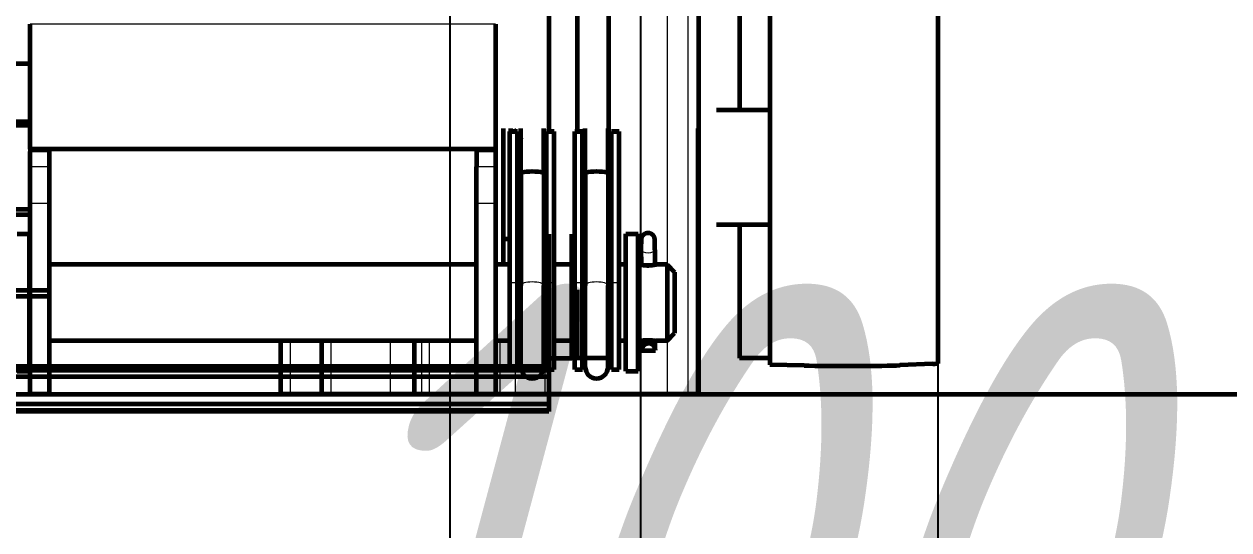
# Model space of a CAD drawing. Header units: millimetres. Extents: x 0 to 840, y 0 to 594.
# Drawn here: x 228.48 to 239.01, y 410.29 to 414.71 of the extents above; entities that cross this region are included whole.
import ezdxf

# ---------------------------------------------------------------- set-up
doc = ezdxf.new("R2010")
doc.units = ezdxf.units.MM
doc.linetypes.add('K5LT_BASIC', pattern=[0])
doc.linetypes.add('K5LT_THIN', pattern=[0])
doc.layers.add('Системный слой', color=7, linetype='Continuous')
doc.styles.add('KDIMTEXTSTYLE', font='GOST_AU.SHX', dxfattribs={"width": 0.96, "oblique": 15, "height": 5})
doc.dimstyles.new('KDIMSTYLE (0.07)', dxfattribs={"dimtxt": 5, "dimasz": 1, "dimexe": 2, "dimexo": 0, "dimgap": 1, "dimtad": 1, "dimlfac": 15, "dimtxsty": 'KDIMTEXTSTYLE', "dimsah": 1, "dimcen": 0, "dimdle": 1, "dimadec": 0, "dimazin": 0, "dimtfac": 0.667, "dimtmove": 0, "dimatfit": 3, "dimfxl": 1, "dimtvp": 1, "dimtolj": 1, "dimtzin": 0, "dimarcsym": 0})

# ---------------------------------------------------------------- blocks, each defined once
blk = doc.blocks.new('U0')
at = {"layer": 'Системный слой', "color": 5, "linetype": 'K5LT_BASIC', "lineweight": 60, "true_color": 0x0000ff}
blk.add_line((51.363, 411.478), (246.109, 411.478), dxfattribs=at)
blk = doc.blocks.new('KDIMARROW_01')
at = {"layer": 'Системный слой'}
blk.add_hatch(color=0, dxfattribs=at).paths.add_polyline_path([(0, 0), (-5, 0.658), (-4.5, 0), (-5, -0.658)])
at = {"layer": 'Системный слой', "color": 0, "linetype": 'K5LT_THIN', "lineweight": 18}
for p, q in [((-4.5, 0), (-5, 0.658)), ((-5, 0.658), (0, 0)), ((0, 0), (-5, -0.658)), ((-5, -0.658), (-4.5, 0)), ((0, 0), (-1, 0))]:
    blk.add_line(p, q, dxfattribs=at)
blk = doc.blocks.new('KDIMARROW_02')
at = {"layer": 'Системный слой'}
blk.add_hatch(color=0, dxfattribs=at).paths.add_polyline_path([(4.5, 0), (5, 0.658), (0, 0), (5, -0.658)])
at = {"layer": 'Системный слой', "color": 0, "linetype": 'K5LT_THIN', "lineweight": 18}
for p, q in [((5, 0.658), (0, 0)), ((4.5, 0), (5, 0.658)), ((0, 0), (-1, 0)), ((0, 0), (5, -0.658)), ((0, 0), (7, 0)), ((5, -0.658), (4.5, 0))]:
    blk.add_line(p, q, dxfattribs=at)

msp = doc.modelspace()

# ---------------------------------------------------------------- linework, layer by layer
at = {"layer": 'Системный слой', "color": 5, "linetype": 'K5LT_BASIC', "lineweight": 60, "true_color": 0x0000ff}
for p, q in [((235.00219, 512.30589), (235.00219, 411.73474)), ((236.46886, 512.31632), (236.46886, 411.74583)), ((233.06929, 445.75139), (233.06929, 413.77201)), ((233.31772, 445.75139), (233.31772, 413.77201)), ((233.59245, 413.73968), (233.59245, 445.75139)), ((234.73553, 445.61806), (234.73553, 413.95986)), ((234.3802, 411.47806), (234.3802, 421.29462)), ((228.53595, 414.71017), (228.53595, 414.71106)), ((228.53595, 413.61684), (228.53595, 414.71017)), ((232.60262, 414.71017), (232.60262, 413.61684)), ((148.73595, 414.36671), (228.53595, 414.36671)), ((234.53595, 413.95986), (235.00219, 413.95986)), ((148.73595, 413.85986), (228.53595, 413.85986)), ((228.20262, 413.82653), (228.53595, 413.82653)), ((232.66929, 413.79684), (232.66929, 412.61086)), ((232.72887, 413.77201), (232.79554, 413.77201)), ((232.72887, 413.77189), (232.72887, 413.77201)), ((232.72887, 412.45095), (232.72887, 413.77189)), ((232.79554, 413.77189), (232.72887, 413.77189)), ((232.73595, 413.77201), (232.73595, 413.79684)), ((232.79554, 413.77201), (232.79554, 413.77189)), ((232.79554, 412.45095), (232.79554, 413.77189)), ((232.82467, 413.40636), (232.82467, 413.79684)), ((233.02467, 413.40636), (233.02467, 413.79684)), ((233.04887, 413.77201), (233.11554, 413.77201)), ((233.04887, 413.77189), (233.04887, 413.77201)), ((233.04887, 412.45095), (233.04887, 413.77189)), ((233.11554, 413.77189), (233.04887, 413.77189)), ((233.11554, 413.77201), (233.11554, 413.77189)), ((233.11554, 412.45095), (233.11554, 413.77189)), ((233.29712, 413.77201), (233.36379, 413.77201)), ((233.29712, 413.77189), (233.29712, 413.77201)), ((233.29712, 412.45095), (233.29712, 413.77189)), ((233.36379, 413.77189), (233.29712, 413.77189)), ((233.36379, 413.77201), (233.36379, 413.77189)), ((233.36379, 412.45095), (233.36379, 413.77189)), ((233.38666, 413.40636), (233.38666, 413.79684)), ((233.58666, 413.40636), (233.58666, 413.79684)), ((233.61712, 413.77201), (233.68379, 413.77201)), ((233.61712, 413.77189), (233.61712, 413.77201)), ((233.61712, 412.45095), (233.61712, 413.77189)), ((233.68379, 413.77189), (233.61712, 413.77189)), ((233.68379, 413.77201), (233.68379, 413.77189)), ((233.68379, 412.45095), (233.68379, 413.77189)), ((232.60262, 413.61684), (228.53595, 413.61684)), ((228.53595, 413.61684), (228.53595, 413.59684)), ((228.70262, 413.61684), (228.70262, 413.59684)), ((232.43595, 413.61684), (232.43595, 413.59684)), ((232.60262, 413.61684), (232.60262, 413.59684)), ((232.8235, 413.71252), (232.82465, 413.709)), ((228.53595, 413.59681), (228.53595, 413.59684)), ((228.53595, 413.46342), (228.53595, 413.59681)), ((228.70262, 413.59684), (228.70262, 413.59681)), ((228.70262, 413.59681), (228.70262, 413.46342)), ((232.43595, 413.59681), (232.43595, 413.59684)), ((232.43595, 413.59681), (232.43595, 413.46342)), ((232.60262, 413.59684), (232.60262, 413.59681)), ((232.60262, 413.59681), (232.60262, 413.46342)), ((228.53595, 413.14342), (228.53595, 413.46342)), ((228.70262, 413.46342), (228.70262, 413.14342)), ((232.43595, 413.14342), (232.43595, 413.46342)), ((232.60262, 413.46342), (232.60262, 413.14342)), ((232.82467, 413.40636), (232.82467, 412.42791)), ((233.02467, 413.40636), (233.02467, 412.42791)), ((233.38666, 413.40636), (233.38666, 412.42791)), ((233.58666, 413.40636), (233.58666, 412.42791)), ((228.20262, 413.09319), (228.53595, 413.09319)), ((228.53595, 411.47744), (228.53595, 413.14342)), ((228.70262, 413.14342), (228.70262, 411.47744)), ((232.43595, 411.47744), (232.43595, 413.14342)), ((232.60262, 413.14342), (232.60262, 411.47744)), ((148.73595, 413.04576), (228.53595, 413.04576)), ((228.42147, 412.87752), (228.52814, 412.87752)), ((228.52814, 412.46651), (228.52814, 412.87752)), ((233.06929, 412.87653), (233.06929, 412.38694)), ((233.26929, 412.12653), (233.26929, 412.87653)), ((233.74365, 411.67752), (233.74365, 412.87752)), ((233.74365, 412.87752), (233.85032, 412.87752)), ((233.85032, 411.67752), (233.85032, 412.87752)), ((234.53595, 412.95986), (235.00219, 412.95986)), ((234.73553, 412.95986), (234.73553, 411.79163)), ((233.59245, 411.79319), (233.59245, 412.75621)), ((233.87594, 412.61799), (233.87504, 412.74201)), ((233.87505, 412.74241), (233.87595, 412.61818)), ((233.87596, 412.61816), (233.87687, 412.73824)), ((233.99686, 412.73783), (233.99595, 412.61795)), ((228.53595, 412.61086), (228.52814, 412.61086)), ((232.43595, 412.61086), (228.70262, 412.61086)), ((232.72887, 412.61086), (232.60262, 412.61086)), ((233.29712, 412.61086), (233.11554, 412.61086)), ((233.74365, 412.61086), (233.68379, 412.61086)), ((233.86372, 412.61086), (233.85032, 412.61086)), ((233.87594, 412.60634), (233.87594, 412.61801)), ((233.87595, 412.61818), (233.87595, 412.60634)), ((233.87595, 412.61818), (233.87596, 412.61818)), ((233.87596, 412.60633), (233.87596, 412.61816)), ((233.99593, 412.61826), (233.99593, 412.60633)), ((233.99595, 412.61798), (233.99595, 412.60634)), ((234.10262, 412.61086), (234.00818, 412.61086)), ((234.10262, 412.61086), (234.16929, 412.54419)), ((234.10262, 412.61086), (234.10262, 411.94419)), ((228.52814, 411.67752), (228.52814, 412.46651)), ((234.16929, 412.54419), (234.16929, 412.01086)), ((148.73595, 412.38694), (228.70262, 412.38694)), ((232.72887, 411.69419), (232.72887, 412.45095)), ((232.79554, 411.69419), (232.79554, 412.45095)), ((232.82467, 411.7144), (232.82467, 412.42791)), ((233.02467, 411.7144), (233.02467, 412.42791)), ((233.04887, 411.69419), (233.04887, 412.45095)), ((233.06929, 412.38694), (233.06929, 412.37078)), ((233.06929, 412.37078), (233.06929, 412.33756)), ((233.11554, 411.69419), (233.11554, 412.45095)), ((233.29712, 411.69419), (233.29712, 412.45095)), ((233.31772, 412.38981), (233.31772, 411.79319)), ((233.36379, 411.69419), (233.36379, 412.45095)), ((233.38666, 411.7144), (233.38666, 412.42791)), ((233.58666, 411.7144), (233.58666, 412.42791)), ((233.61712, 411.69419), (233.61712, 412.45095)), ((233.68379, 411.69419), (233.68379, 412.45095)), ((148.73595, 412.33466), (228.70262, 412.33466)), ((233.06929, 412.33756), (233.06929, 412.33466)), ((233.06929, 412.33466), (233.06929, 411.72205)), ((233.26929, 411.79319), (233.26929, 412.12653)), ((228.53595, 411.94419), (228.52814, 411.94419)), ((232.43595, 411.94419), (228.70262, 411.94419)), ((230.72603, 411.47806), (230.72603, 411.94419)), ((231.08541, 411.47806), (231.08541, 411.94419)), ((231.89408, 411.47806), (231.89408, 411.94419)), ((232.72887, 411.94419), (232.60262, 411.94419)), ((233.29712, 411.94419), (233.11554, 411.94419)), ((233.74365, 411.94419), (233.68379, 411.94419)), ((233.86372, 411.94419), (233.85032, 411.94419)), ((233.87594, 411.87309), (233.87594, 411.9455)), ((233.87595, 411.9455), (233.87595, 411.87205)), ((233.87596, 411.87203), (233.87596, 411.9455)), ((233.99593, 411.94551), (233.99593, 411.88463)), ((233.99595, 411.9455), (233.99595, 411.88459)), ((234.10262, 411.94419), (234.00818, 411.94419)), ((234.10262, 411.94419), (234.16929, 412.01086)), ((233.87595, 411.87205), (233.86787, 411.89056)), ((233.87595, 411.87205), (233.87596, 411.87205)), ((233.88127, 411.85986), (233.87596, 411.87203)), ((233.88127, 411.85986), (234.00126, 411.85993)), ((233.99134, 411.89516), (233.99626, 411.8839)), ((148.73595, 411.72205), (233.06929, 411.72205)), ((232.82467, 411.7144), (232.82467, 411.80834)), ((233.02467, 411.7144), (233.02467, 411.80199)), ((233.06929, 411.79319), (233.26929, 411.79319)), ((233.06929, 411.72205), (233.06929, 411.68585)), ((233.31772, 411.79319), (233.26929, 411.79319)), ((233.49841, 411.79319), (233.31772, 411.79319)), ((233.38666, 411.7144), (233.38666, 411.80012)), ((233.57271, 411.79319), (233.49841, 411.79319)), ((233.59245, 411.79319), (233.57271, 411.79319)), ((233.58666, 411.7144), (233.58666, 411.80992)), ((235.00219, 411.79163), (234.73553, 411.79163)), ((235.30099, 411.7278), (235.00219, 411.73474)), ((236.42514, 411.74198), (236.13717, 411.72994)), ((148.73595, 411.68585), (233.06929, 411.68585)), ((233.06929, 411.62862), (148.73595, 411.62862)), ((228.42147, 411.67752), (228.52814, 411.67752)), ((232.72887, 411.69419), (232.79554, 411.69419)), ((233.04887, 411.69419), (233.11554, 411.69419)), ((233.06929, 411.68585), (233.06929, 411.65885)), ((233.06929, 411.65885), (233.06929, 411.62862)), ((233.06929, 411.62862), (233.06929, 411.60516)), ((233.29712, 411.69419), (233.36379, 411.69419)), ((233.61712, 411.69419), (233.68379, 411.69419)), ((233.74365, 411.67752), (233.85032, 411.67752)), ((233.06929, 411.60516), (233.06929, 411.39188)), ((228.70262, 411.47744), (228.53595, 411.47744)), ((228.70262, 411.47744), (228.53595, 411.47744)), ((230.81187, 411.47806), (230.72603, 411.47806)), ((231.08541, 411.47806), (230.81187, 411.47806)), ((231.16774, 411.47806), (231.08541, 411.47806)), ((231.68624, 411.47806), (231.16774, 411.47806)), ((231.89408, 411.47806), (231.68624, 411.47806)), ((231.9601, 411.47806), (231.89408, 411.47806)), ((232.02612, 411.47806), (231.9601, 411.47806)), ((232.43595, 411.47806), (232.02612, 411.47806)), ((232.60262, 411.47744), (232.43595, 411.47744)), ((232.60262, 411.47744), (232.43595, 411.47744)), ((232.64489, 411.47806), (232.60262, 411.47806)), ((232.77831, 411.47806), (232.64489, 411.47806)), ((232.77889, 411.47806), (232.77831, 411.47806)), ((232.77889, 411.47806), (232.77831, 411.47806)), ((233.03837, 411.47806), (232.77889, 411.47806)), ((234.1056, 411.47806), (233.03837, 411.47806)), ((234.28624, 411.47806), (234.1056, 411.47806)), ((234.36049, 411.47806), (234.28624, 411.47806)), ((234.3802, 411.47806), (234.36049, 411.47806)), ((148.73595, 411.39188), (233.06929, 411.39188)), ((233.06929, 411.33409), (148.73595, 411.33409)), ((233.06929, 411.32674), (148.73595, 411.32674)), ((233.06929, 411.39188), (233.06929, 411.35175)), ((233.06929, 411.35175), (233.06929, 411.33409)), ((233.06929, 411.33409), (233.06929, 411.32674))]:
    msp.add_line(p, q, dxfattribs=at)
at = {"layer": 'Системный слой', "color": 7, "linetype": 'K5LT_THIN', "lineweight": 18}
for p, q in [((234.1056, 412.60787), (234.1056, 421.29462)), ((234.28624, 411.47806), (234.28624, 421.29462)), ((232.60262, 414.71017), (228.53595, 414.71017)), ((232.77831, 413.77201), (232.77831, 413.79684)), ((232.77889, 413.77201), (232.77889, 413.79684)), ((233.03837, 413.74702), (233.03837, 413.79684)), ((234.36049, 411.47806), (234.36049, 413.79684)), ((228.53595, 413.59684), (228.70262, 413.59684)), ((228.70262, 413.59681), (228.53595, 413.59681)), ((232.43595, 413.59684), (232.60262, 413.59684)), ((232.60262, 413.59681), (232.43595, 413.59681)), ((228.70262, 413.46342), (228.53595, 413.46342)), ((232.60262, 413.46342), (232.43595, 413.46342)), ((228.70262, 413.14342), (228.53595, 413.14342)), ((232.60262, 413.14342), (232.43595, 413.14342)), ((233.87505, 412.74241), (233.87689, 412.74241)), ((232.79554, 412.45095), (232.72887, 412.45095)), ((233.11554, 412.45095), (233.04887, 412.45095)), ((233.36379, 412.45095), (233.29712, 412.45095)), ((233.68379, 412.45095), (233.61712, 412.45095)), ((230.81187, 411.47806), (230.81187, 411.94419)), ((231.16774, 411.47806), (231.16774, 411.94419)), ((231.68624, 411.47806), (231.68624, 411.94419)), ((231.9601, 411.47806), (231.9601, 411.94419)), ((232.02612, 411.47806), (232.02612, 411.94419)), ((232.64489, 411.47806), (232.64489, 411.94419)), ((234.1056, 411.47806), (234.1056, 411.94717)), ((233.03837, 411.47806), (233.03837, 411.77802)), ((232.77831, 411.47806), (232.77831, 411.69419)), ((232.77889, 411.47806), (232.77889, 411.69419))]:
    msp.add_line(p, q, dxfattribs=at)
at = {"layer": 'Системный слой', "color": 5, "linetype": 'K5LT_BASIC', "lineweight": 60, "true_color": 0x0000ff}
for centre, radius, start, end in [((233.12156, 413.86403), 0.49153, 341.127141, 342.04692), ((233.46929, 412.25688), 0.2, 144.903199, 180), ((232.86929, 412.67851), 0.53333, 324.903199, 327.227029), ((232.9222, 411.72752), 0.12667, 140.356047, 180), ((232.9222, 411.72752), 0.12667, 0, 36.009126), ((233.49046, 411.72752), 0.12667, 145.031303, 180), ((233.49046, 411.72752), 0.12667, 0, 40.581438), ((232.92467, 411.7144), 0.1, 180, 0), ((233.48666, 411.7144), 0.1, 180, 0)]:
    msp.add_arc(centre, radius, start, end, dxfattribs=at)
for centre, major_axis, ratio, start_param, end_param in [((232.9222, 413.76207), (-0.12667, 0), 0.29808011, 0, 0.69191752), ((232.9222, 413.76198), (0.12667, 0), 0.29729529, 3.14159265, 3.83351017), ((232.9222, 413.76207), (0.12667, 0), 0.29808011, 5.65470749, 6.28318531), ((232.9222, 413.76198), (0.12667, 0), 0.29729529, 5.65470749, 6.28318531), ((233.49046, 413.76207), (-0.12667, 0), 0.29808011, 0, 0.6103189), ((233.49046, 413.76198), (0.12667, 0), 0.29729529, 3.14159265, 3.75191156), ((233.49046, 413.76207), (0.12667, 0), 0.29808011, 5.5749056, 6.28318531), ((233.49046, 413.76198), (0.12667, 0), 0.29729529, 5.5749056, 6.28318531), ((232.9222, 413.68376), (-0.12667, 0), 0.36229112, -0.69191752, -0.67736698), ((232.9222, 413.76207), (0.19333, 0), 0.29808011, 4.17659124, 4.18358795), ((233.49046, 413.68376), (-0.12667, 0), 0.36229112, 3.81895964, 3.84987236), ((233.49046, 413.76207), (0.19333, 0), 0.29808011, -1.04997617, -1.03499859), ((232.92467, 413.40636), (-0.1, 0), 0.1518851, 3.14159265, 6.28318531), ((233.48666, 413.40636), (-0.1, 0), 0.1518851, 3.14159265, 6.28318531), ((232.60262, 412.83343), (0.13333, 0), 0.00041105, -1.04719755, -0.32743695), ((233.87596, 412.76473), (-0.00004, 0.06), 0.01658872, 0, 1.95192584), ((233.87596, 412.76473), (-0.00004, 0.06), 0.01658872, 4.25515112, 6.28318531), ((233.93594, 412.61822), (0.06, 0.00022), 0.17449054, 3.12435609, 3.1409576), ((233.93594, 412.61822), (0.06, 0.00022), 0.17449054, 3.1409576, 3.14222771), ((233.93595, 412.61819), (0.06, -0.00023), 0.25056896, 3.15913757, 6.2822419), ((233.93595, 412.61819), (0.06, -0.00023), 0.25056896, 6.2822419, 6.28412872), ((233.93595, 411.87207), (-0.05884, -0.01228), 0.95778247, 3.33890472, 6.06927174), ((233.92786, 411.8906), (0.05499, 0.024), 0.99913852, 2.20565616, 2.73036702), ((233.93594, 411.87209), (-0.01274, 0.06102), 0.96081603, 1.35688276, 1.37348426), ((233.94127, 411.8599), (0.05499, 0.024), 0.99913852, 0, 2.73036702), ((233.94127, 411.8599), (0.05499, 0.024), 0.99913852, 5.87195967, 6.28318531), ((235.68402, 411.73406), (0.5, 0), 0.01949318, 3.83972435, 5.84685299), ((236.00219, 411.74583), (0.46667, 0), 0.01949318, 5.84685299, 6.28318531)]:
    msp.add_ellipse(centre, major_axis=major_axis, ratio=ratio, start_param=start_param, end_param=end_param, dxfattribs=at)
at = {"layer": 'Системный слой', "color": 7, "linetype": 'K5LT_THIN', "lineweight": 18}
for centre, major_axis, ratio, start_param, end_param in [((233.93504, 412.74245), (0.06, 0.00044), 0.37191799, 3.12372104, 3.14159265), ((233.93686, 412.73828), (0.06, -0.00045), 0.44141065, 3.16008098, 6.28318531), ((232.92467, 412.42791), (0.1, 0), 0.29729529, 0, 3.14159265), ((233.48666, 412.42791), (0.1, 0), 0.29729529, 0, 3.14159265), ((232.9222, 412.44104), (0.12667, 0), 0.29729529, 3.14159265, 3.83351017), ((232.9222, 412.44104), (0.12667, 0), 0.29729529, 5.65470749, 6.28318531), ((233.49046, 412.44104), (0.12667, 0), 0.29729529, 3.14159265, 3.75191156), ((233.49046, 412.44104), (0.12667, 0), 0.29729529, 5.57490558, 6.28318531)]:
    msp.add_ellipse(centre, major_axis=major_axis, ratio=ratio, start_param=start_param, end_param=end_param, dxfattribs=at)
at = {"layer": 'Системный слой', "color": 5, "linetype": 'K5LT_BASIC', "lineweight": 60, "true_color": 0x0000ff}
for points, knots in [([(233.99686, 412.73783), (233.99689, 412.74242), (233.99695, 412.7546), (233.99695, 412.77017), (233.99689, 412.78262), (233.99682, 412.79222), (233.99673, 412.80105), (233.99661, 412.80876), (233.99652, 412.81325), (233.99644, 412.8166), (233.99637, 412.81916), (233.99629, 412.82162), (233.99619, 412.82386), (233.99609, 412.82591), (233.99596, 412.82789), (233.99577, 412.83007), (233.99547, 412.8327), (233.99495, 412.83579), (233.99426, 412.83902), (233.99324, 412.84274), (233.99197, 412.8463), (233.99044, 412.84993), (233.98826, 412.85432), (233.98477, 412.85986), (233.9801, 412.86559), (233.97473, 412.87072), (233.96875, 412.87517), (233.96225, 412.87885), (233.95533, 412.8817), (233.9481, 412.88367), (233.94068, 412.88473), (233.93319, 412.88486), (233.92574, 412.88406), (233.91844, 412.88233), (233.91143, 412.87972), (233.90479, 412.87625), (233.89865, 412.87199), (233.89309, 412.86702), (233.8882, 412.86142), (233.88426, 412.85558), (233.88104, 412.84939), (233.87933, 412.84495), (233.87825, 412.84148), (233.87762, 412.83922), (233.87697, 412.83634), (233.87655, 412.83396), (233.87626, 412.83187), (233.87607, 412.83021), (233.87594, 412.82878), (233.87584, 412.82754), (233.87574, 412.82609), (233.87565, 412.82436), (233.87557, 412.82251), (233.8755, 412.82045), (233.87542, 412.81773), (233.87532, 412.81366), (233.87523, 412.80848), (233.87514, 412.80268), (233.87508, 412.79633), (233.87502, 412.7895), (233.87497, 412.77989), (233.87494, 412.76721), (233.87497, 412.75347), (233.87502, 412.74524), (233.87504, 412.74201)], [0, 0, 0, 0, 2.43774947, 6.0996369, 7.31962966, 8.53880394, 10.97512834, 12.19221587, 13.4082152, 14.13685199, 14.845069, 15.55328601, 16.26150301, 16.96972002, 17.67793703, 18.38615403, 19.09437104, 19.56446029, 20.03454955, 20.74635719, 21.45816483, 21.85144061, 22.63799218, 23.80572793, 24.98277769, 26.16551796, 27.35187408, 28.54059812, 29.73089373, 30.92221899, 32.11417742, 33.30645325, 34.49876857, 35.69084998, 36.88239635, 38.07303955, 39.26228727, 40.44942857, 41.63336352, 42.81227107, 43.81493158, 44.97192528, 45.09295639, 45.58470935, 46.07646231, 46.56821528, 46.93637774, 47.3045402, 47.67270265, 48.04086511, 48.40902757, 49.15398315, 49.89893873, 50.32224011, 51.16884286, 52.37929405, 53.59342549, 54.80944633, 56.0265524, 57.24440629, 58.46290958, 60.90211276, 63.34420505, 65, 65, 65, 65]), ([(234.00929, 412.61062), (234.00929, 412.61048), (234.00883, 412.61015), (234.00718, 412.60948), (234.005, 412.60874), (234.00185, 412.60782), (233.9968, 412.6065), (233.98906, 412.60476), (233.97954, 412.60305), (233.97019, 412.60175), (233.96209, 412.60085), (233.95345, 412.60017), (233.94455, 412.59975), (233.93553, 412.59962), (233.92653, 412.59978), (233.91769, 412.60022), (233.90914, 412.60092), (233.90114, 412.60182), (233.89391, 412.60284), (233.88692, 412.60402), (233.8799, 412.60541), (233.87337, 412.60693), (233.86859, 412.60823), (233.86526, 412.60927), (233.86314, 412.61009), (233.86262, 412.61048), (233.86262, 412.61062)], [0, 0, 0, 0, 1.29651604, 2.0973999, 2.94449814, 3.9292969, 4.93150126, 6.54027072, 8.31928758, 9.32407165, 10.38407405, 11.44184015, 12.49619833, 13.54926274, 14.60065806, 15.65168031, 16.7020036, 17.75212257, 18.74818215, 19.69044794, 20.87927896, 22.25597911, 23.57567147, 24.53751447, 25.72517915, 27, 27, 27, 27]), ([(233.86372, 412.61086), (233.86426, 412.61086), (233.86551, 412.61078), (233.86915, 412.61041), (233.87284, 412.60994), (233.87594, 412.60955)], [0, 0, 0, 0, 1.72821808, 2.97169898, 6, 6, 6, 6]), ([(233.99595, 412.60954), (233.99872, 412.6099), (234.00261, 412.61039), (234.00633, 412.61078), (234.00769, 412.61086), (234.00818, 412.61086)], [0, 0, 0, 0, 2.69516609, 4.41734597, 6, 6, 6, 6]), ([(233.86372, 411.94419), (233.86405, 411.94419), (233.8651, 411.94423), (233.86749, 411.94446), (233.87184, 411.94497), (233.87717, 411.94566), (233.88355, 411.94646), (233.88938, 411.94713), (233.89626, 411.94785), (233.90387, 411.94853), (233.91181, 411.94909), (233.91975, 411.94949), (233.92749, 411.94974), (233.9351, 411.94983), (233.94266, 411.94977), (233.95027, 411.94957), (233.95798, 411.94921), (233.96573, 411.94871), (233.97329, 411.94808), (233.98025, 411.94738), (233.98793, 411.94652), (233.9943, 411.94572), (233.99959, 411.94504), (234.00333, 411.94458), (234.00633, 411.94426), (234.00769, 411.94419), (234.00818, 411.94419)], [0, 0, 0, 0, 0.74965876, 1.96051665, 3.03600002, 4.84689781, 5.78354168, 6.85084171, 7.98287426, 9.1534961, 10.29793177, 11.37230745, 12.40260458, 13.38821566, 14.37302306, 15.38070994, 16.41205328, 17.50854989, 18.64668764, 19.76647429, 20.82633759, 22.63340716, 23.58268081, 24.6655982, 25.88207683, 27, 27, 27, 27])]:
    msp.add_open_spline(points, degree=3, knots=knots, dxfattribs=at)
for points in [[(233.86262, 412.61062), (233.86262, 412.61078), (233.86299, 412.61086), (233.86372, 412.61086)], [(234.00818, 412.61086), (234.00892, 412.61086), (234.00929, 412.61078), (234.00929, 412.61062)]]:
    msp.add_open_spline(points, degree=3, dxfattribs=at)

# ---------------------------------------------------------------- block references
at = {"layer": 'Системный слой'}
msp.add_blockref('U0', (0, 0), dxfattribs=at)

# ---------------------------------------------------------------- dimensions: what is measured, and where the dimension line sits
at = {"layer": 'Системный слой', "color": 7}
for base, p1, p2, text, override in [((64.40262, 377.82652), (233.86929, 421.15173), (64.40262, 421.15173), '\\H5.0;\\W0.965;\\Q15;\\H5.0;\\W0.965;\\Q15;\\Q15;B+50\\X\\H5.0;\\W0.965;\\Q15;\\Q15;ширина полотна', {"dimexo": 0, "dimblk1": 'KDIMARROW_01', "dimblk2": 'KDIMARROW_01', "dimse1": 0, "dimse2": 0, "dimclrt": 7, "dimtolj": 1}), ((66.06929, 400.27495), (232.20262, 419.61839), (66.06929, 418.77381), '\\H5.0;\\W0.965;\\Q15;\\H5.0;\\W0.965;\\Q15;\\Q15;B\\X\\H5.0;\\W0.965;\\Q15;\\Q15;ширина проема', {"dimexo": 0, "dimblk1": 'KDIMARROW_01', "dimblk2": 'KDIMARROW_01', "dimse1": 0, "dimse2": 0, "dimclrt": 7, "dimtolj": 1}), ((236.46886, 400.27495), (232.20262, 417.48835), (236.46886, 417.23581), '\\H5.0;\\W0.965;\\Q15;\\H5.0;\\W0.965;\\Q15;\\Q15;100\\X\\H5.0;\\W0.965;\\Q15;\\Q15;min', {"dimexo": 0, "dimblk1": 'KDIMARROW_02', "dimblk2": 'KDIMARROW_02', "dimse1": 0, "dimse2": 0, "dimclrt": 7, "dimtolj": 1})]:
    msp.add_linear_dim(base=base, p1=p1, p2=p2, text=text, dimstyle='KDIMSTYLE (0.07)', override=override, dxfattribs=at).render()

doc.saveas('drawing.dxf')
